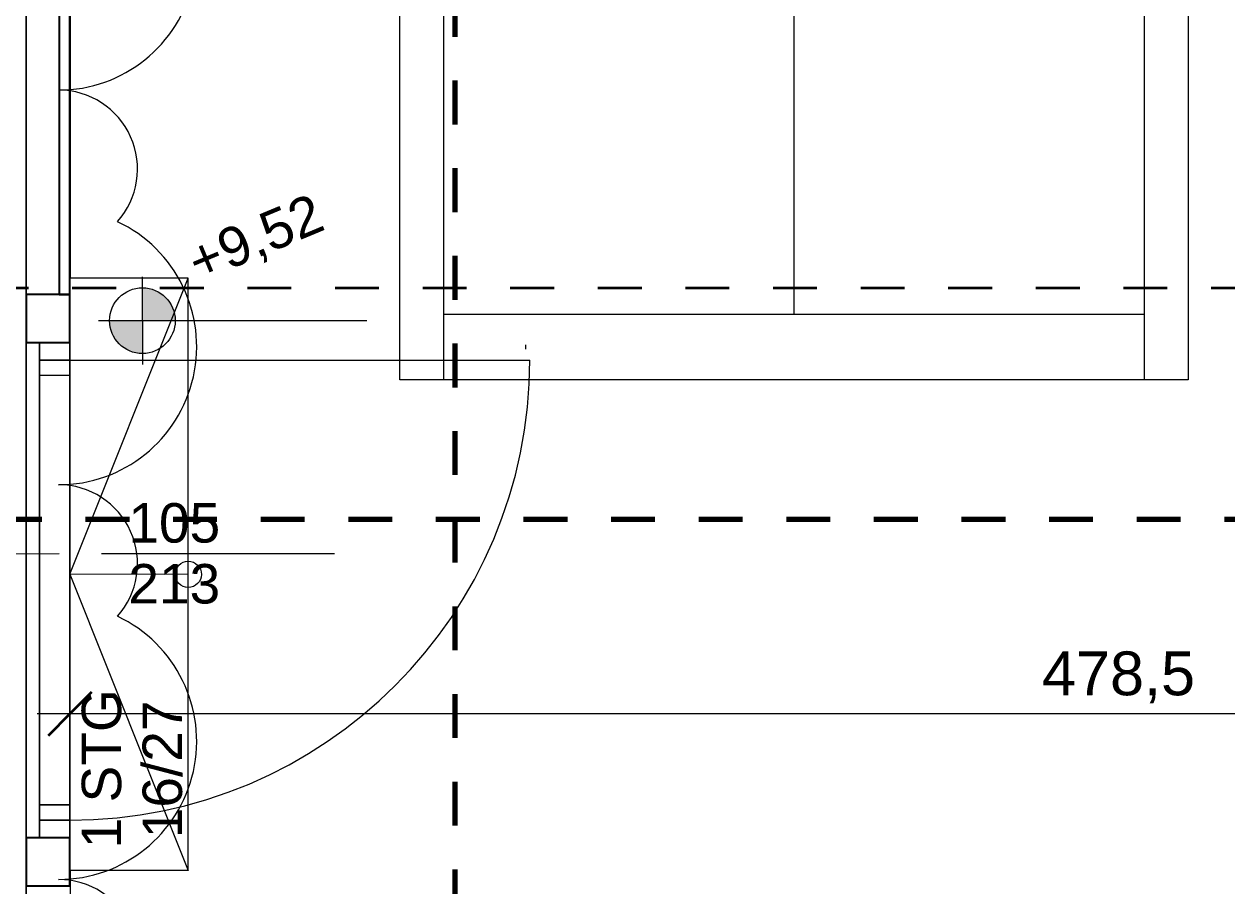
# Model space of a CAD drawing. Header units: metres. Extents: x -67.4 to -27.2, y 43.9 to 89.6.
# Drawn here: x -51.953 to -49.207, y 67.539 to 69.506 of the extents above; entities that cross this region are included whole.
import ezdxf

# ---------------------------------------------------------------- set-up
doc = ezdxf.new("R2010")
doc.units = ezdxf.units.M
doc.linetypes.add('Achse', pattern=[0.009, 0.005, -0.002, 0, -0.002])
doc.linetypes.add('Strich Punkt Mittel', pattern=[0.015875, 0.00635, -0.004763, 0, -0.004763])
for name, color, linetype, lineweight in [('A_2D', 7, 'Continuous', 13), ('A_Bemassung-50_', 4, 'Continuous', 9), ('A_Bemassung_', 4, 'Continuous', 9), ('A_Beschriftung_', 7, 'Continuous', 9), ('A_Decken', 8, 'Continuous', 13), ('A_Fenster', 7, 'Continuous', 13), ('A_Moebel', 6, 'Continuous', 13), ('A_Raeume_', 7, 'Continuous', 5), ('A_Raster_', 1, 'Continuous', 9), ('A_Tueren', 31, 'Continuous', 13), ('A_Waende', 7, 'Continuous', 13), ('G-ANNO-DIMS_', 111, 'Continuous', 9), ('G-ANNO-REVC_', 71, 'Continuous', 9), ('G-ANNO-SYMB_', 111, 'Continuous', 9), ('S-STRS', 31, 'Continuous', 13), ('S-STRS-ANNO_', 31, 'Continuous', 5), ('S-STRS-IDEN_', 31, 'Continuous', 9)]:
    doc.layers.add(name, color=color, linetype=linetype, lineweight=lineweight)
doc.styles.add('Arial_2', font='arial.ttf', dxfattribs={"height": 0.09})
doc.styles.add('Arial_5', font='arial.ttf', dxfattribs={"height": 0.1})
doc.dimstyles.new('WGA-Bemaßung_5', dxfattribs={"dimscale": 0.3048, "dimtxt": 0.102026, "dimasz": 0.328084, "dimexe": 0.246063, "dimexo": 0.0625, "dimgap": 0.04101, "dimtad": 1, "dimdec": 1, "dimlfac": 100, "dimrnd": 0.5, "dimdsep": 46, "dimtxsty": 'Arial_5', "dimblk1": 'OBLIQUE', "dimblk2": 'OBLIQUE', "dimsah": 1, "dimcen": 0.09, "dimdle": 0.246063, "dimazin": 2, "dimtfac": 1, "dimtdec": 4, "dimtix": 1, "dimtmove": 0, "dimatfit": 3, "dimfxl": 0.656168, "dimfxlon": 1, "dimtvp": 1, "dimtolj": 1, "dimtzin": 0, "dimarcsym": 2})

# ---------------------------------------------------------------- blocks, each defined once
blk = doc.blocks.new('Moeb_Sofa - Sofa 180x90-4296491-263_PP_03DG_BT2')
at = {"layer": 'A_Moebel', "color": 8}
for p, q in [((-0.9, 0.45), (0.9, 0.45)), ((-0.9, -0.45), (-0.9, 0.45)), ((-0.8, -0.45), (-0.8, 0.45)), ((0, -0.3), (0, 0.45)), ((0.8, -0.45), (0.8, 0.45)), ((0.9, 0.45), (0.9, -0.45)), ((-0.8, -0.3), (0.8, -0.3)), ((0.9, -0.45), (-0.9, -0.45))]:
    blk.add_line(p, q, dxfattribs=at)
blk = doc.blocks.new('Systemelement - FaEl_GLA_0025_Versatz013_PfostenRiegel-11539582-263_PP_03DG_BT2')
at = {"layer": 'A_Fenster', "lineweight": 25}
for p, q in [((0.7798, 0.025), (-0.7798, 0.025)), ((-0.7798, 0.025), (-0.7798, 0)), ((-0.7798, 0), (0.7798, 0)), ((0.7798, 0), (0.7798, 0.025))]:
    blk.add_line(p, q, dxfattribs=at)
blk = doc.blocks.new('Pfosten rechteckig - 0080x0100_PfostenRiegel-11539446-263_PP_03DG_BT2')
at = {"layer": 'A_Fenster', "lineweight": 5}
blk.add_line((-51.9485, 68.8893), (-51.9485, 70.4489), dxfattribs=at)
blk = doc.blocks.new('Tür_Fassade_1 Flügel - Tür_Fassade_1 Flügel-11203733-263_PP_03DG_BT2')
at = {"layer": 'A_Tueren', "lineweight": 5}
for p, q in [((-0.565, 0.045), (-0.525, 0.045)), ((-0.565, 0.045), (-0.525, 0.045)), ((-0.565, 0.045), (-0.565, -0.025)), ((-0.525, 0.045), (-0.565, 0.045)), ((-0.525, -0.025), (-0.525, 0.045)), ((-0.525, 0.045), (-0.525, -0.025)), ((-0.525, 0.045), (0.525, 0.045)), ((-0.525, -0.025), (-0.525, 0.045)), ((-0.525, -0.025), (-0.525, 0.045)), ((-0.525, 0.045), (-0.49, 0.045)), ((-0.525, -0.025), (-0.525, 0.045)), ((-0.525, 0.045), (-0.525, -0.025)), ((0.525, 0.045), (-0.525, 0.045)), ((0.49, 0.045), (-0.49, 0.045)), ((-0.49, -0.025), (-0.49, 0.045)), ((-0.49, 0.045), (-0.49, -0.025)), ((-0.49, 0.045), (-0.49, -0.025)), ((0.49, -0.025), (0.49, 0.045)), ((0.49, -0.025), (0.49, 0.045)), ((0.49, 0.045), (0.525, 0.045)), ((0.49, -0.025), (0.49, 0.045)), ((0.525, 0.045), (0.565, 0.045)), ((0.525, -0.025), (0.525, 0.045)), ((0.525, -0.025), (0.525, 0.045)), ((0.525, 0.045), (0.565, 0.045)), ((0.525, -0.025), (0.525, 0.045)), ((0.525, 0.045), (0.525, -0.025)), ((0.525, 0.045), (0.525, -0.025)), ((0.565, 0.045), (0.525, 0.045)), ((0.525, -0.025), (0.525, 0.045)), ((0.565, -0.025), (0.565, 0.045)), ((-0.525, -0.025), (-0.565, -0.025)), ((-0.525, -0.025), (-0.565, -0.025)), ((-0.565, -0.025), (-0.525, -0.025)), ((0.525, -0.025), (-0.525, -0.025)), ((-0.49, -0.025), (-0.525, -0.025)), ((-0.525, -0.025), (0.525, -0.025)), ((-0.49, -0.025), (0.49, -0.025)), ((0.525, -0.025), (0.49, -0.025)), ((0.525, -0.025), (0.525, -1.075)), ((0.565, -0.025), (0.525, -0.025)), ((0.565, -0.025), (0.525, -0.025)), ((0.525, -0.025), (0.565, -0.025))]:
    blk.add_line(p, q, dxfattribs=at)
blk.add_arc((0.525, -0.025), 1.05, 180, 270, dxfattribs=at)
blk = doc.blocks.new('Pfosten rechteckig - 0110x0100_PfostenRiegel-11194933-263_PP_03DG_BT2')
at = {"layer": 'A_Fenster', "lineweight": 25}
for p, q in [((-0.055, 0.075), (0.055, 0.075)), ((-0.055, -0.025), (-0.055, 0.075)), ((0.055, 0.075), (0.055, -0.025)), ((0.055, -0.025), (-0.055, -0.025))]:
    blk.add_line(p, q, dxfattribs=at)
blk = doc.blocks.new('DIMBLOCK489-263_PP_03DG_BT2')
at = {"layer": 'A_Bemassung-50_', "transparency": 16777216}
for p, q in [((-51.8485, 67.932), (-51.8485, 68.007)), ((-47.0634, 67.9319), (-47.0634, 68.0069)), ((-46.9884, 67.9319), (-51.9235, 67.932)), ((-51.8485, 67.932), (-51.8485, 67.732)), ((-47.0634, 67.9319), (-47.0634, 67.7319))]:
    blk.add_line(p, q, dxfattribs=at)
at = {"layer": 'A_Bemassung-50_', "lineweight": 35, "transparency": 16777216}
for p, q in [((-51.8485, 67.932), (-51.7985, 67.982)), ((-47.0634, 67.9319), (-47.0134, 67.9819)), ((-51.8485, 67.932), (-51.8985, 67.882)), ((-47.0634, 67.9319), (-47.1134, 67.8819))]:
    blk.add_line(p, q, dxfattribs=at)
at = {"layer": 'A_Bemassung-50_', "color": 0, "transparency": 16777216, "insert": (-49.6294, 68.0743), "char_height": 0.1, "width": 0.416266, "attachment_point": 1, "rotation": 359.9983, "line_spacing_factor": 0.941778, "style": 'Arial_5'}
blk.add_mtext('478,5', dxfattribs=at)
blk = doc.blocks.new('_Oblique')
at = {"color": 0, "linetype": 'ByBlock', "lineweight": -2}
blk.add_line((-0.5, -0.5), (0.5, 0.5), dxfattribs=at)
blk = doc.blocks.new('BS_Tuer_PP - links-10002443-263_PP_03DG_BT2')
at = {"layer": 'A_Beschriftung_'}
blk.add_line((0, 0.000124), (0, 0.010761), dxfattribs=at)
blk = doc.blocks.new('Höhenkoten - 018-55641-263_PP_03DG_BT2')
at = {"layer": 'G-ANNO-DIMS_'}
h = blk.add_hatch(color=256, dxfattribs=at)
edge = h.paths.add_edge_path()
edge.add_line((0, 0), (0, 0.0015))
edge.add_arc((0, 0), 0.0015, 0, 90, ccw=False)
edge.add_line((0.0015, 0), (0, 0))
h = blk.add_hatch(color=256, dxfattribs=at)
edge = h.paths.add_edge_path()
edge.add_line((0, 0), (0, -0.0015))
edge.add_arc((0, 0), 0.0015, 180, 270, ccw=False)
edge.add_line((-0.0015, 0), (0, 0))
for p, q in [((0, 0), (0, 0.002)), ((-0.002, 0), (0.010242, 0)), ((0, 0), (0, -0.002))]:
    blk.add_line(p, q, dxfattribs=at)
blk.add_circle((0, 0), 0.0015, dxfattribs=at)
blk = doc.blocks.new('Family - ___-11913764-263_PP_03DG_BT2')
at = {"layer": 'G-ANNO-REVC_'}
for centre, radius, start, end in [((-21.0582, 84.2704), 0.3152, 247.36, 42.1512), ((-21.2488, 83.8132), 0.1801, 295.5497, 67.36), ((-21.4048, 83.4391), 0.3152, 247.36, 42.1512), ((-21.5955, 82.982), 0.1801, 295.5497, 67.36), ((-21.7515, 82.6079), 0.3152, 247.36, 42.1512), ((-21.9422, 82.1507), 0.1801, 295.5497, 67.36)]:
    blk.add_arc(centre, radius, start, end, dxfattribs=at)

msp = doc.modelspace()

# ---------------------------------------------------------------- linework, layer by layer
at = {"layer": 'A_2D', "lineweight": 5}
for p, q in [((-50.8083, 68.7742), (-50.8083, 68.7642)), ((-51.8483, 67.7242), (-51.8683, 67.7242))]:
    msp.add_line(p, q, dxfattribs=at)
at = {"layer": 'A_Beschriftung_'}
msp.add_line((-51.8735, 68.2967), (-52.1156, 68.2962), dxfattribs=at)
at = {"layer": 'A_Decken'}
for p, q in [((-51.8483, 71.7189), (-51.8484, 68.9263)), ((-51.9484, 67.6492), (-51.9484, 68.7792)), ((-51.9483, 67.6492), (-51.9483, 68.7792)), ((-51.8484, 67.5742), (-51.8485, 65.9796))]:
    msp.add_line(p, q, dxfattribs=at)
at = {"layer": 'A_Raeume_', "flags": 128}
msp.add_lwpolyline([(-48.9757, 71.9807), (-48.9757, 71.9787), (-51.7483, 71.9788), (-51.7483, 71.7189), (-51.9483, 71.7189), (-51.9483, 71.7173), (-51.9485, 64.7092), (-51.7485, 64.7092), (-51.7485, 64.0518), (-49.7335, 64.0518), (-49.7335, 64.0518), (-49.5804, 64.0517), (-48.361, 64.0515), (-48.361, 64.6267), (-47.1635, 64.6267), (-47.1634, 67.2267), (-47.1633, 71.9807), (-47.7257, 71.9807), (-47.7257, 71.9807), (-48.8227, 71.9807)], close=True, dxfattribs=at)
at = {"layer": 'A_Raster_', "linetype": 'Strich Punkt Mittel', "lineweight": 35}
msp.add_line((-56.2432, 68.9041), (-32.1346, 68.9034), dxfattribs=at)
at = {"layer": 'A_Waende'}
msp.add_line((-51.9484, 68.7792), (-51.9484, 67.6492), dxfattribs=at)
at = {"layer": 'G-ANNO-SYMB_', "linetype": 'Achse', "lineweight": 70}
for p, q in [((-50.9697, 47.277), (-50.9686, 85.3042)), ((-56.4129, 68.3763), (-34.7534, 68.3763))]:
    msp.add_line(p, q, dxfattribs=at)
at = {"layer": 'S-STRS'}
for p, q in [((-51.8484, 68.8892), (-51.8484, 68.9263)), ((-51.5784, 68.9263), (-51.8484, 68.9263)), ((-51.5785, 67.5742), (-51.5784, 68.9263)), ((-51.5785, 67.5742), (-51.5784, 68.9263)), ((-51.8485, 67.6492), (-51.8485, 68.7792)), ((-51.5785, 67.5742), (-51.8485, 67.5742))]:
    msp.add_line(p, q, dxfattribs=at)
at = {"layer": 'S-STRS-ANNO_'}
for p, q in [((-51.8485, 68.2503), (-51.5784, 68.9263)), ((-51.5785, 68.2502), (-51.8485, 68.2503)), ((-51.8485, 68.2503), (-51.5785, 67.5742))]:
    msp.add_line(p, q, dxfattribs=at)
msp.add_circle((-51.5785, 68.2502), 0.03, dxfattribs=at)

# ---------------------------------------------------------------- block references
at = {"layer": 'A_Beschriftung_', "xscale": 49.99999999999998, "yscale": 49.99999999999998, "zscale": 49.99999999999998, "rotation": 89.99999999999991}
msp.add_blockref('BS_Tuer_PP - links-10002443-263_PP_03DG_BT2', (-51.2385, 68.2967), dxfattribs=at)
at = {"layer": 'A_Fenster', "lineweight": 5}
for p in [(0, 0), (0, -2.9096)]:
    msp.add_blockref('Pfosten rechteckig - 0080x0100_PfostenRiegel-11539446-263_PP_03DG_BT2', p, dxfattribs=at)
at = {"layer": 'A_Fenster', "rotation": 269.9999999999998}
msp.add_blockref('Systemelement - FaEl_GLA_0025_Versatz013_PfostenRiegel-11539582-263_PP_03DG_BT2', (-51.8735, 69.669), dxfattribs=at)
at = {"layer": 'A_Fenster', "lineweight": 5, "extrusion": (0, 0, -1), "rotation": 270.0000000000002}
for p in [(51.8735, 68.8342), (51.8735, 67.5942)]:
    msp.add_blockref('Pfosten rechteckig - 0110x0100_PfostenRiegel-11194933-263_PP_03DG_BT2', p, dxfattribs=at)
at = {"layer": 'A_Moebel', "color": 8, "rotation": 359.9941082324019}
msp.add_blockref('Moeb_Sofa - Sofa 180x90-4296491-263_PP_03DG_BT2', (-50.1953, 69.144), dxfattribs=at)
at = {"layer": 'A_Tueren', "lineweight": 5, "rotation": 89.99999999999982}
msp.add_blockref('Tür_Fassade_1 Flügel - Tür_Fassade_1 Flügel-11203733-263_PP_03DG_BT2', (-51.8735, 68.2142), dxfattribs=at)
at = {"layer": 'G-ANNO-DIMS_', "xscale": 49.99999999999998, "yscale": 49.99999999999998, "zscale": 49.99999999999998}
msp.add_blockref('Höhenkoten - 018-55641-263_PP_03DG_BT2', (-51.6832, 68.8292), dxfattribs=at)
at = {"layer": 'G-ANNO-REVC_', "rotation": 22.64000000000043}
msp.add_blockref('Family - ___-11913764-263_PP_03DG_BT2', (0, 0), dxfattribs=at)

# ---------------------------------------------------------------- texts
at = {"layer": 'A_Beschriftung_', "char_height": 0.09, "width": 0.252532, "attachment_point": 1, "style": 'Arial_2'}
for s, insert in [('105', (-51.7153, 68.4127)), ('213', (-51.7153, 68.2738))]:
    msp.add_mtext(s, dxfattribs=dict(at, insert=insert))
at = {"layer": 'G-ANNO-DIMS_', "insert": (-51.5898, 68.9993), "char_height": 0.09, "width": 0.380128, "attachment_point": 1, "rotation": 22.64, "line_spacing_factor": 0.941778, "style": 'Arial_2'}
msp.add_mtext('+9,52', dxfattribs=at)
at = {"layer": 'S-STRS-IDEN_', "char_height": 0.09, "attachment_point": 1, "rotation": 90, "style": 'Arial_2'}
for s, insert, width in [('1 STG', (-51.8217, 67.6248), 0.432911), ('16/27', (-51.6828, 67.6479), 0.376793)]:
    msp.add_mtext(s, dxfattribs=dict(at, insert=insert, width=width))

# ---------------------------------------------------------------- dimensions: what is measured, and where the dimension line sits
at = {"layer": 'A_Bemassung_'}
dim = msp.add_linear_dim(base=(-51.8485, 67.932), p1=(-47.0634, 67.7319), p2=(-51.8485, 67.732), angle=359.9983, dimstyle='WGA-Bemaßung_5', override={"dimpost": '<>', "dimfxl": 4.785086}, dxfattribs=at)
dim.commit()
dim.dimension.update_dxf_attribs({"geometry": 'DIMBLOCK489-263_PP_03DG_BT2', "text_midpoint": (-49.4559, 67.9955)})

doc.saveas('drawing.dxf')
